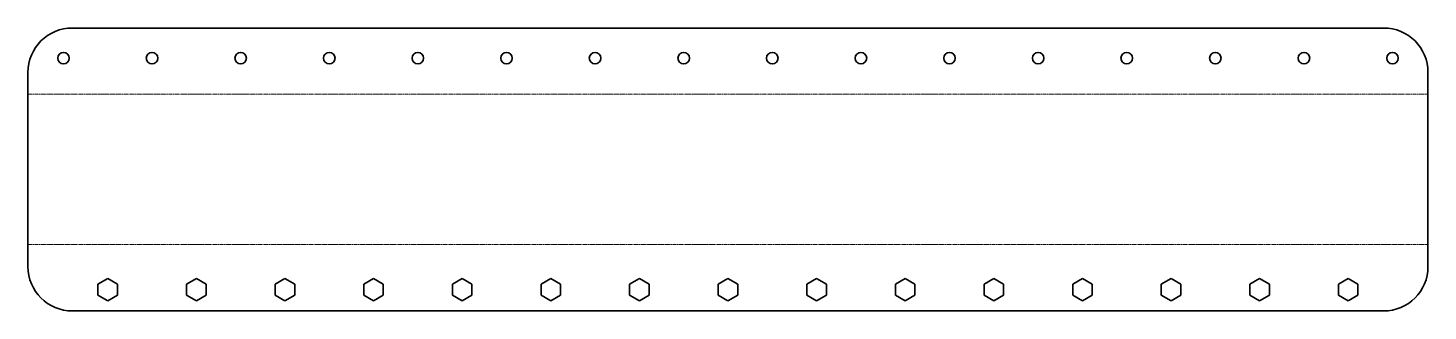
# Model space of a CAD drawing. Header units: inches. Extents: x 0 to 790, y 0 to 160.
import ezdxf

# ---------------------------------------------------------------- set-up
doc = ezdxf.new("R2010")
doc.units = ezdxf.units.IN
doc.header["$MEASUREMENT"] = 0
doc.linetypes.add('Chain', pattern=[13.68, 9.12, -1.14, 2.28, -1.14])
doc.layers.add('SIMUMAK Bend Centerline (ISO)', color=7, linetype='Chain', lineweight=9)
doc.layers.add('SIMUMAK Visible (ISO)', color=7, linetype='Continuous', lineweight=35)

# ---------------------------------------------------------------- blocks, each defined once
blk = doc.blocks.new('PTM-03-ZTV75CEN01_Sheet_PTM-03-ZTV75CEN01 (DESPLEGADA)')
at = {"layer": 'SIMUMAK Bend Centerline (ISO)', "ltscale": 0.263158}
for p, q in [((-395, 42.39), (395, 42.39)), ((-395, -42.39), (395, -42.39))]:
    blk.add_line(p, q, dxfattribs=at)
at = {"layer": 'SIMUMAK Visible (ISO)'}
for p, q in [((-370, 79.79), (370, 79.79)), ((-395, -54.79), (-395, 54.79)), ((395, -54.79), (395, 54.79)), ((-355.5, -64.61), (-350, -61.43)), ((-350, -61.43), (-344.5, -64.61)), ((-305.5, -64.61), (-300, -61.43)), ((-300, -61.43), (-294.5, -64.61)), ((-255.5, -64.61), (-250, -61.43)), ((-250, -61.43), (-244.5, -64.61)), ((-205.5, -64.61), (-200, -61.43)), ((-200, -61.43), (-194.5, -64.61)), ((-155.5, -64.61), (-150, -61.43)), ((-150, -61.43), (-144.5, -64.61)), ((-105.5, -64.61), (-100, -61.43)), ((-100, -61.43), (-94.5, -64.61)), ((-55.5, -64.61), (-50, -61.43)), ((-50, -61.43), (-44.5, -64.61)), ((-5.5, -64.61), (0, -61.43)), ((0, -61.43), (5.5, -64.61)), ((44.5, -64.61), (50, -61.43)), ((50, -61.43), (55.5, -64.61)), ((94.5, -64.61), (100, -61.43)), ((100, -61.43), (105.5, -64.61)), ((144.5, -64.61), (150, -61.43)), ((150, -61.43), (155.5, -64.61)), ((194.5, -64.61), (200, -61.43)), ((200, -61.43), (205.5, -64.61)), ((244.5, -64.61), (250, -61.43)), ((250, -61.43), (255.5, -64.61)), ((294.5, -64.61), (300, -61.43)), ((300, -61.43), (305.5, -64.61)), ((344.5, -64.61), (350, -61.43)), ((350, -61.43), (355.5, -64.61)), ((-355.5, -70.96), (-355.5, -64.61)), ((-350, -74.14), (-355.5, -70.96)), ((-344.5, -70.96), (-350, -74.14)), ((-344.5, -64.61), (-344.5, -70.96)), ((-305.5, -70.96), (-305.5, -64.61)), ((-300, -74.14), (-305.5, -70.96)), ((-294.5, -70.96), (-300, -74.14)), ((-294.5, -64.61), (-294.5, -70.96)), ((-255.5, -70.96), (-255.5, -64.61)), ((-250, -74.14), (-255.5, -70.96)), ((-244.5, -70.96), (-250, -74.14)), ((-244.5, -64.61), (-244.5, -70.96)), ((-205.5, -70.96), (-205.5, -64.61)), ((-200, -74.14), (-205.5, -70.96)), ((-194.5, -70.96), (-200, -74.14)), ((-194.5, -64.61), (-194.5, -70.96)), ((-155.5, -70.96), (-155.5, -64.61)), ((-150, -74.14), (-155.5, -70.96)), ((-144.5, -70.96), (-150, -74.14)), ((-144.5, -64.61), (-144.5, -70.96)), ((-105.5, -70.96), (-105.5, -64.61)), ((-100, -74.14), (-105.5, -70.96)), ((-94.5, -70.96), (-100, -74.14)), ((-94.5, -64.61), (-94.5, -70.96)), ((-55.5, -70.96), (-55.5, -64.61)), ((-50, -74.14), (-55.5, -70.96)), ((-44.5, -70.96), (-50, -74.14)), ((-44.5, -64.61), (-44.5, -70.96)), ((-5.5, -70.96), (-5.5, -64.61)), ((0, -74.14), (-5.5, -70.96)), ((5.5, -70.96), (0, -74.14)), ((5.5, -64.61), (5.5, -70.96)), ((44.5, -70.96), (44.5, -64.61)), ((50, -74.14), (44.5, -70.96)), ((55.5, -70.96), (50, -74.14)), ((55.5, -64.61), (55.5, -70.96)), ((94.5, -70.96), (94.5, -64.61)), ((100, -74.14), (94.5, -70.96)), ((105.5, -70.96), (100, -74.14)), ((105.5, -64.61), (105.5, -70.96)), ((144.5, -70.96), (144.5, -64.61)), ((150, -74.14), (144.5, -70.96)), ((155.5, -70.96), (150, -74.14)), ((155.5, -64.61), (155.5, -70.96)), ((194.5, -70.96), (194.5, -64.61)), ((200, -74.14), (194.5, -70.96)), ((205.5, -70.96), (200, -74.14)), ((205.5, -64.61), (205.5, -70.96)), ((244.5, -70.96), (244.5, -64.61)), ((250, -74.14), (244.5, -70.96)), ((255.5, -70.96), (250, -74.14)), ((255.5, -64.61), (255.5, -70.96)), ((294.5, -70.96), (294.5, -64.61)), ((300, -74.14), (294.5, -70.96)), ((305.5, -70.96), (300, -74.14)), ((305.5, -64.61), (305.5, -70.96)), ((344.5, -70.96), (344.5, -64.61)), ((350, -74.14), (344.5, -70.96)), ((355.5, -70.96), (350, -74.14)), ((355.5, -64.61), (355.5, -70.96)), ((-370, -79.79), (370, -79.79))]:
    blk.add_line(p, q, dxfattribs=at)
for centre in [(-375, 62.79), (-325, 62.79), (-275, 62.79), (-225, 62.79), (-175, 62.79), (-125, 62.79), (-75, 62.79), (-25, 62.79), (25, 62.79), (75, 62.79), (125, 62.79), (175, 62.79), (225, 62.79), (275, 62.79), (325, 62.79), (375, 62.79)]:
    blk.add_circle(centre, 3.25, dxfattribs=at)
at = {"layer": 'SIMUMAK Visible (ISO)', "extrusion": (0, 0, -1)}
for centre, start, end in [((370, 54.79), 0, 90), ((-370, 54.79), 90, 180), ((370, -54.79), 270, 0), ((-370, -54.79), 180, 270)]:
    blk.add_arc(centre, 25, start, end, dxfattribs=at)

msp = doc.modelspace()

# ---------------------------------------------------------------- block references
msp.add_blockref('PTM-03-ZTV75CEN01_Sheet_PTM-03-ZTV75CEN01 (DESPLEGADA)', (395, 79.79))

doc.saveas('drawing.dxf')
